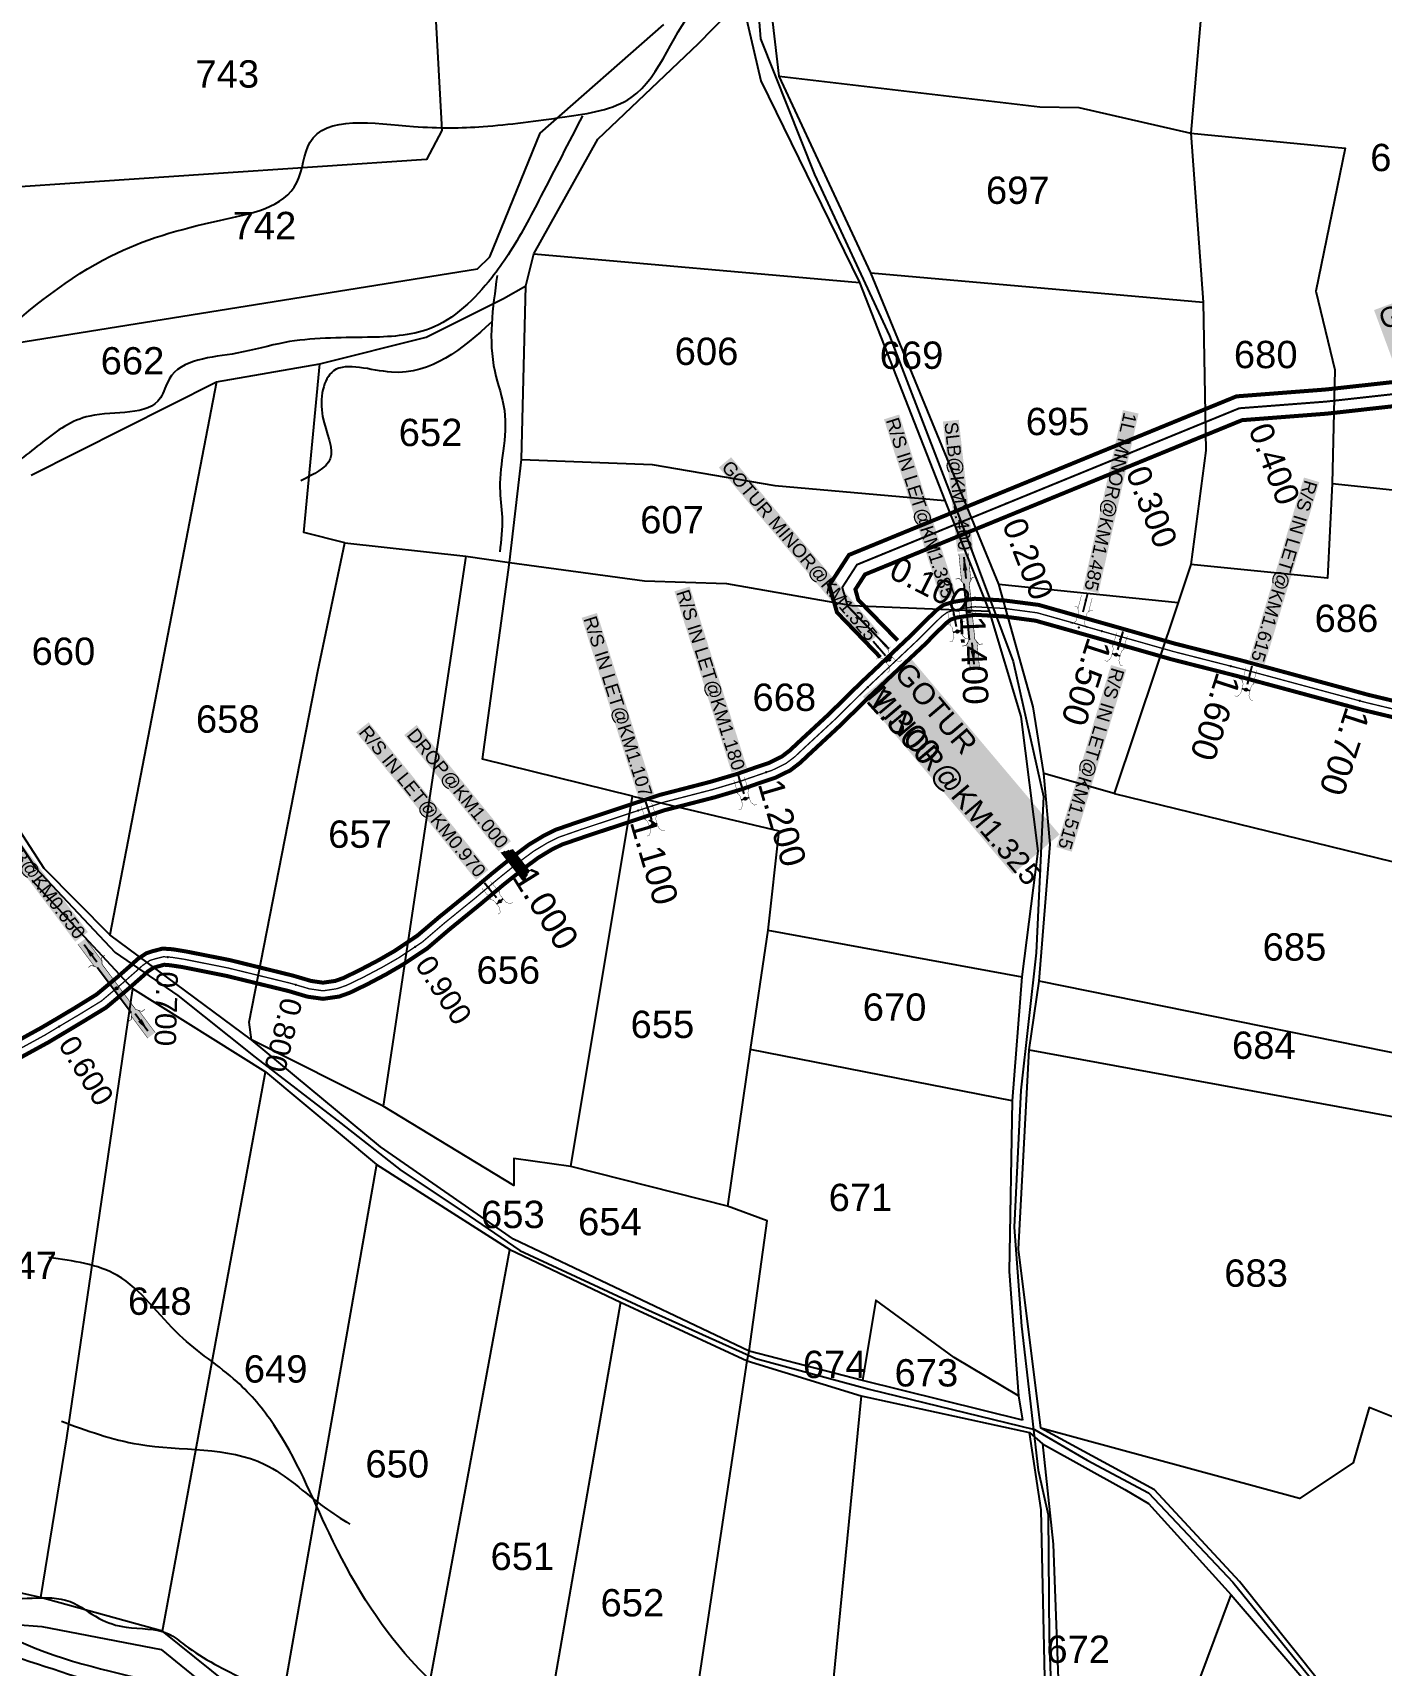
# Model space of a CAD drawing. Header units: inches. Extents: x 203261 to 228925, y 1594290 to 1605484.
# Drawn here: x 206914 to 207923, y 1596754 to 1597975 of the extents above; entities that cross this region are included whole.
import ezdxf
from ezdxf.enums import TextEntityAlignment as Align

# ---------------------------------------------------------------- set-up
doc = ezdxf.new("R2010")
doc.units = ezdxf.units.IN
doc.header["$MEASUREMENT"] = 0
doc.linetypes.add('ACAD_ISO02W100', pattern=[15, 12, -3])
doc.linetypes.add('HIDDEN2', pattern=[0.1875, 0.125, -0.0625])
for name, color, linetype in [('CANAL1', 7, 'Continuous'), ('CSMark', 72, 'Continuous'), ('PLOT NO', 7, 'Continuous'), ('PLOTS', 7, 'Continuous'), ('ROADS', 1, 'Continuous'), ('STREAMS', 4, 'Continuous'), ('STRUCTURE', 5, 'Continuous'), ('text2', 7, 'Continuous')]:
    doc.layers.add(name, color=color, linetype=linetype)
doc.styles.add('FONT1', font='Arial')
doc.styles.get("Standard").update_dxf_attribs({"font": 'arial.ttf'})
doc.dimstyles.get("Standard").update_dxf_attribs({"dimtxt": 0.18, "dimasz": 0.18, "dimexe": 0.18, "dimexo": 0.0625, "dimgap": 0.09, "dimtad": 0, "dimtih": 1, "dimtoh": 1, "dimdec": 4, "dimzin": 0, "dimdsep": 46, "dimtxsty": 'Standard', "dimcen": 0.09, "dimadec": 0, "dimazin": 0, "dimtfac": 1, "dimtdec": 4, "dimtofl": 0, "dimtmove": 0, "dimatfit": 3, "dimfxl": 1, "dimtolj": 1, "dimtzin": 0, "dimarcsym": 0})

# ---------------------------------------------------------------- blocks, each defined once
blk = doc.blocks.new('DROP')
h = blk.add_hatch()
h.set_pattern_fill('ANSI31', color=1, scale=10, angle=45)
h.set_pattern_definition([(90, (-324.4107, -25.7687), (-1.25, 0), [])])
h.paths.add_polyline_path([(-9.9, -4.3), (-13.8, 4.1), (13.8, 4.1), (10.2, -4.3)])
at = {"layer": 'STRUCTURE', "color": 5, "const_width": 0.49}
blk.add_lwpolyline([(-9.9, -4.3), (-13.8, 4.1), (13.8, 4.1), (10.2, -4.3), (-9.9, -4.3)], dxfattribs=at)
at = {"layer": 'STRUCTURE', "color": 5}
blk.add_circle((0, 0), 1.33, dxfattribs=at)
blk = doc.blocks.new('1INLET')
at = {"layer": 'STRUCTURE', "color": 190}
for points, const_width in [([(9.4, 10.1), (9.4, 7.3), (5.2, 4.5), (0, 4.5), (0, 4.5), (0, 4.5), (-5.2, 4.5), (-9.4, 7.3), (-9.4, 10.1)], 0.35), ([(0, -4.5), (0, 4.5)], 1.75), ([(7.3, 5.9), (22.7, 5.9)], 0.35), ([(-9.4, -10.1), (-9.4, -7.3), (-5.2, -4.5), (0, -4.5), (5.2, -4.5), (9.4, -7.3), (9.4, -10.1)], 0.35), ([(7.3, -5.9), (22.7, -5.9)], 0.35)]:
    blk.add_lwpolyline(points, dxfattribs=dict(at, const_width=const_width))
at = {"layer": 'STRUCTURE', "color": 0}
blk.add_circle((0, 0), 1.31, dxfattribs=at)
blk.add_leader([(26, 0.1), (5.6, 0)], dimstyle='Standard', override={"dimasz": 8, "dimgap": 0.09, "dimtad": 0}, dxfattribs=at)
blk = doc.blocks.new('1SLB')
at = {"layer": 'STRUCTURE'}
h = blk.add_hatch(dxfattribs=at)
h.set_pattern_fill('DOTS', color=6, scale=14, angle=320.3722, style=0)
h.set_pattern_definition([(320.372247934, (-538945.0768, -1194857.3203), (0.89503691186, 0.39489261377), [0, -0.875])])
h.paths.add_polyline_path([(-43.8, 3.5), (-43.8, -3.5), (-23.1, -3.5), (-21, -2.1), (21, -2.1), (23.1, -3.5), (43.8, -3.5), (43.8, 3.5), (23.1, 3.5), (21, 2.1), (-21, 2.1), (-23.1, 3.5)])
at = {"layer": 'STRUCTURE', "color": 6, "linetype": 'ACAD_ISO02W100', "ltscale": 0.5, "const_width": 0.35}
for points in [[(-43.8, 3.5), (-23.1, 3.5)], [(23.1, 3.5), (43.8, 3.5)], [(-43.8, -3.5), (-23.1, -3.5)], [(23.1, -3.5), (43.8, -3.5)]]:
    blk.add_lwpolyline(points, dxfattribs=at)
at = {"layer": 'STRUCTURE', "color": 6, "const_width": 0.44}
for points in [[(-25.2, 7.7), (-25.2, 4.9), (-21, 2.1), (21, 2.1), (25.2, 4.9), (25.2, 7.7)], [(-25.2, -7.7), (-25.2, -4.9), (-21, -2.1), (21, -2.1), (25.2, -4.9), (25.2, -7.7)]]:
    blk.add_lwpolyline(points, dxfattribs=at)
at = {"layer": 'STRUCTURE', "color": 6}
blk.add_lwpolyline([(-21, -2.1), (21, -2.1)], dxfattribs=at)
blk.add_lwpolyline([(-21, -2.1), (21, -2.1)], dxfattribs=at)
at = {"layer": 'STRUCTURE', "color": 0}
blk.add_circle((0, 0), 0.871, dxfattribs=at)
for points in [[(-40.8, 0), (-24.8, 0)], [(39.6, -0.2), (23.5, -0.2)]]:
    blk.add_leader(points, dimstyle='Standard', override={"dimasz": 10, "dimgap": 0.09, "dimtad": 0}, dxfattribs=at)

msp = doc.modelspace()

# ---------------------------------------------------------------- linework, layer by layer
at = {"layer": 'CANAL1', "color": 200, "linetype": 'ByBlock', "ltscale": 40, "const_width": 3}
for points in [[(207548.5, 1597507.7), (207516, 1597541.4), (207510.2, 1597561.5), (207525, 1597584.3), (207814.9, 1597702.9), (207881.2, 1597708), (207933.9, 1597713.8)], [(207561.5, 1597520.3), (207532, 1597550.6), (207529.8, 1597558.5), (207537, 1597569.7), (207819.1, 1597685.1), (207882.8, 1597690), (207938.1, 1597696.2)]]:
    msp.add_lwpolyline(points, dxfattribs=at)
at = {"layer": 'CANAL1', "color": 1, "linetype": 'HIDDEN2', "ltscale": 4, "const_width": 1.5}
msp.add_lwpolyline([(207555, 1597514), (207524, 1597546), (207520, 1597560), (207531, 1597577), (207817, 1597694), (207882, 1597699), (207936, 1597705)], dxfattribs=at)
msp.add_lwpolyline([(207555, 1597514), (207524, 1597546), (207520, 1597560), (207531, 1597577), (207817, 1597694), (207882, 1597699), (207936, 1597705)], dxfattribs=at)
at = {"layer": 'CANAL1', "color": 200, "const_width": 3}
for points in [[(207976.7, 1597464.5), (207913.3, 1597479.7), (207819.6, 1597505.1), (207769, 1597517.9), (207724.4, 1597530.6), (207692.3, 1597539.7), (207667, 1597546.9), (207641.5, 1597550.2), (207619.1, 1597551.5), (207610.8, 1597550.4), (207603.3, 1597549.2), (207595.8, 1597546.9), (207590.6, 1597543), (207583.3, 1597536), (207572.9, 1597525.5), (207557.3, 1597510.8), (207532.9, 1597487.7), (207510, 1597465.2), (207487.3, 1597444.2), (207480.7, 1597438), (207474.7, 1597433.4), (207465.2, 1597428.7), (207454.5, 1597425.1), (207441.1, 1597420.4), (207421.5, 1597414.6), (207383.2, 1597404.7), (207322.6, 1597384.6), (207305.6, 1597378.7), (207296.7, 1597374.3), (207285.9, 1597367.8), (207274.6, 1597359.4), (207272.7, 1597357.9)], [(207973.7, 1597452.9), (207910.3, 1597468.1), (207816.6, 1597493.4), (207765.9, 1597506.3), (207721.2, 1597519.1), (207689.1, 1597528.2), (207664.6, 1597535.1), (207640.4, 1597538.3), (207619.6, 1597539.5), (207612.6, 1597538.5), (207606, 1597537.5), (207601.3, 1597536), (207598.4, 1597533.8), (207591.7, 1597527.4), (207581.3, 1597516.9), (207565.5, 1597502.1), (207541.2, 1597479.1), (207518.3, 1597456.6), (207495.5, 1597435.4), (207488.5, 1597428.8), (207481.1, 1597423.1), (207469.8, 1597417.6), (207458.4, 1597413.8), (207444.8, 1597409), (207424.7, 1597403), (207386.6, 1597393.2), (207326.5, 1597373.2), (207310.2, 1597367.6), (207302.5, 1597363.8), (207292.6, 1597357.8), (207281.9, 1597349.9), (207280.2, 1597348.5)], [(207272.7, 1597357.9), (207258.2, 1597346.2), (207241.6, 1597332.2), (207218.3, 1597313.3), (207202.1, 1597299.5), (207185, 1597288), (207173, 1597281.1), (207158.9, 1597273.7), (207146.8, 1597267.8), (207140.6, 1597265.6), (207131.5, 1597264.3), (207122.5, 1597265.6), (207108.9, 1597269.6), (207061.7, 1597281.2), (207028.7, 1597287.7), (207018.8, 1597289.3), (207011.5, 1597289.8), (207004.2, 1597287.9), (206999.3, 1597286.3), (206992.7, 1597281.9), (206987.5, 1597277.1), (206977.8, 1597268.6), (206962.1, 1597255.5), (206946.1, 1597245.6), (206931, 1597236.6), (206920.4, 1597230.4), (206898.8, 1597218.5)], [(207280.2, 1597348.5), (207265.8, 1597337), (207249.2, 1597323), (207226, 1597304.1), (207209.4, 1597289.9), (207191.3, 1597277.9), (207178.8, 1597270.6), (207164.4, 1597263), (207151.4, 1597256.7), (207143.5, 1597253.9), (207131.5, 1597252.2), (207119.9, 1597253.8), (207105.8, 1597258), (207059.1, 1597269.4), (207026.6, 1597275.9), (207017.4, 1597277.3), (207012.6, 1597277.7), (207007.5, 1597276.3), (207004.5, 1597275.4), (207000.2, 1597272.5), (206995.5, 1597268.2), (206985.6, 1597259.5), (206969.2, 1597245.7), (206952.3, 1597235.4), (206937.1, 1597226.3), (206926.4, 1597219.9), (206904.1, 1597207.7)]]:
    msp.add_lwpolyline(points, dxfattribs=at)
at = {"layer": 'CANAL1', "color": 1, "linetype": 'HIDDEN2', "ltscale": 28, "const_width": 1}
for points in [[(207975.2, 1597458.7), (207911.8, 1597473.9), (207818.1, 1597499.2), (207767.5, 1597512.1), (207722.8, 1597524.8), (207690.7, 1597534), (207665.8, 1597541), (207640.9, 1597544.3), (207619.3, 1597545.5), (207611.7, 1597544.5), (207604.6, 1597543.3), (207598.6, 1597541.4), (207594.5, 1597538.4), (207587.5, 1597531.7), (207577.1, 1597521.2), (207561.4, 1597506.4), (207537, 1597483.4), (207514.2, 1597460.9), (207491.4, 1597439.8), (207484.6, 1597433.4), (207477.9, 1597428.3), (207467.5, 1597423.2), (207456.5, 1597419.4), (207442.9, 1597414.7), (207423.1, 1597408.8), (207384.9, 1597398.9), (207324.5, 1597378.9), (207307.9, 1597373.1), (207299.6, 1597369), (207289.3, 1597362.8), (207278.3, 1597354.7), (207276.4, 1597353.2)], [(207276.4, 1597353.2), (207262, 1597341.6), (207245.4, 1597327.6), (207222.1, 1597308.7), (207205.8, 1597294.7), (207188.1, 1597282.9), (207175.9, 1597275.9), (207161.7, 1597268.4), (207149.1, 1597262.3), (207142, 1597259.8), (207131.5, 1597258.2), (207121.2, 1597259.7), (207107.4, 1597263.8), (207060.4, 1597275.3), (207027.7, 1597281.8), (207018.1, 1597283.3), (207012.1, 1597283.7), (207005.8, 1597282.1), (207001.9, 1597280.9), (206996.5, 1597277.2), (206991.5, 1597272.7), (206981.7, 1597264.1), (206965.7, 1597250.6), (206949.2, 1597240.5), (206934, 1597231.5), (206923.4, 1597225.1), (206901.5, 1597213.1)]]:
    msp.add_lwpolyline(points, dxfattribs=at)
at = {"layer": 'CSMark', "color": 3, "linetype": 'Continuous'}
for p in [(207735.2, 1597660.5), (207642.7, 1597622.7), (207550.1, 1597584.8)]:
    msp.add_point(p, dxfattribs=at)
at = {"layer": 'PLOTS'}
for points in [[(207539.1, 1598050.1), (207646.9, 1598049.9), (207710.8, 1598057.9), (207763.7, 1598065.1), (207793.8, 1598050.4), (207780.9, 1597899.9), (207790.1, 1597773.5), (207792, 1597662.4), (207780.8, 1597577.1), (207771.2, 1597548.7), (207723.4, 1597405.8), (207670.8, 1597420.9)], [(206891, 1598038.3), (206882.5, 1597858.2), (206876.5, 1597750), (206894.6, 1597741.6), (207247, 1597798.4), (207256.2, 1597807.2), (207294, 1597899.7), (207386.5, 1597981.1)], [(207212.9, 1598038.3), (207220.4, 1597901.9), (207208.8, 1597880.2), (206882.5, 1597858.2)], [(207976.9, 1596616.3), (207817.1, 1596816.4), (207753.6, 1596884.9), (207668.6, 1596931), (207651.8, 1597064.9), (207659.8, 1597214), (207667.2, 1597265.4), (207675.5, 1597367.8), (207670.8, 1597420.9), (207662.9, 1597470.7), (207637.2, 1597562.4), (207541.3, 1597795.3), (207472.9, 1597942.5), (207463.4, 1598023.9)], [(206913.1, 1597644), (207051.7, 1597713.8), (207129.1, 1597727.3), (207208.6, 1597747.3), (207266.5, 1597776.2), (207283.3, 1597785.6), (207289.2, 1597809.6), (207337, 1597895.3), (207412.4, 1597967), (207444.9, 1598000.2), (207459, 1597939), (207533, 1597788.1), (207596.8, 1597624.9), (207629.9, 1597542.2), (207653.5, 1597463.3), (207666.3, 1597362.6), (207654.4, 1597268.6), (207647, 1597175.9), (207644.9, 1597048.1), (207651.8, 1596955.1), (207654.9, 1596937)], [(207654.9, 1596937), (207535.2, 1596966.7), (207450.4, 1596988.5), (207274.1, 1597072.3), (207174.4, 1597141.5), (207077.9, 1597221.6), (206972, 1597300), (206922.9, 1597349.6), (206859.7, 1597447), (206767.3, 1597586.2), (206747.1, 1597606.6), (206658.6, 1597700.8), (206618.8, 1597726.6), (206437.7, 1597829), (206370.7, 1597863.8), (206320.4, 1597902.3), (206265.1, 1597936.3), (206176.2, 1597980.4)], [(207472.9, 1597942.5), (207667.8, 1597919.6), (207697, 1597919.1), (207780.9, 1597899.9), (207896.2, 1597888.5), (207874.4, 1597781.5), (207888.6, 1597722.7), (207886.6, 1597637.7), (207883.1, 1597567), (207780.8, 1597577.1)], [(207886.6, 1597637.7), (207945.8, 1597631.4), (207980.7, 1597624.6), (207992.2, 1597624.1), (208040.1, 1597874)], [(207289.2, 1597809.6), (207533, 1597788.1)], [(207541.3, 1597795.3), (207790.1, 1597773.5)], [(207316.8, 1597126.8), (207363.1, 1597403.7), (207250.8, 1597431.5), (207271, 1597578.7), (207280, 1597655.8), (207283.3, 1597785.6)], [(207450.4, 1596988.5), (207463.8, 1597086.1), (207434.2, 1597097), (207316.8, 1597126.8), (207274.3, 1597132.7), (207274.3, 1597112.5), (207176.5, 1597171.9), (207077.9, 1597221.6), (207076.2, 1597234.7), (207127.7, 1597497.3), (207147.9, 1597593.3), (207117.2, 1597601.1), (207129.1, 1597727.3)], [(207051.7, 1597713.8), (206972, 1597300)], [(207280, 1597655.8), (207377.8, 1597651.9), (207469.5, 1597636.2), (207596.8, 1597624.9)], [(207147.9, 1597593.3), (207238.3, 1597583.4), (207271, 1597578.7), (207372.1, 1597564.9), (207433.3, 1597562.9), (207527.1, 1597546.4), (207629.9, 1597542.2)], [(207238.3, 1597583.4), (207176.5, 1597171.9)], [(207637.2, 1597562.4), (207771.2, 1597548.7)], [(207363.1, 1597403.7), (207472.6, 1597377.8), (207464.2, 1597303.7), (207451.1, 1597214.3), (207434.2, 1597097)], [(207723.4, 1597405.8), (207942.7, 1597352.1), (208029.9, 1597332.6), (208002.1, 1597197.7), (207994.1, 1597152.7), (208052.9, 1597144.3), (208036.1, 1597051.5), (207989.5, 1597035.2), (207949.2, 1596932.5), (207914.3, 1596946.4), (207902.2, 1596905), (207862.1, 1596878.5), (207668.6, 1596931)], [(206913.5, 1597340.9), (206989, 1597259.9), (207088.5, 1597197.7), (207171.4, 1597128.2), (207271.3, 1597064.7), (207354.1, 1597025.2), (207448.8, 1596981.5), (207534.2, 1596955.2), (207660, 1596927.9), (207669.9, 1596919.2), (207731.3, 1596885.1), (207749.2, 1596874.7), (207810.9, 1596806.4), (207906.3, 1596695.3)], [(207464.2, 1597303.7), (207654.4, 1597268.6)], [(208002.1, 1597197.7), (207667.2, 1597265.4)], [(206989, 1597259.9), (206939.6, 1596923.9), (206920.1, 1596804.3)], [(207647, 1597175.9), (207451.1, 1597214.3)], [(207659.8, 1597214), (207994.1, 1597152.7)], [(207011.3, 1596779.1), (207088.5, 1597197.7)], [(207171.4, 1597128.2), (207097.9, 1596709.6)], [(207196.9, 1596662.5), (207271.3, 1597064.7)], [(207354.1, 1597025.2), (207280.2, 1596601.5)], [(207651.8, 1596955.1), (207603.8, 1596984), (207545, 1597026.8), (207535.2, 1596966.7)], [(207387.1, 1596571.2), (207448.8, 1596981.5), (207450.4, 1596988.5)], [(207534.2, 1596955.2), (207493.5, 1596540.9)], [(207646.3, 1596500.5), (207676, 1596539), (207668.9, 1596869.9), (207660, 1596927.9)], [(207669.9, 1596919.2), (207677.9, 1596844.2), (207689.6, 1596528.9)], [(207645.6, 1596492.9), (207646.3, 1596500.5), (207493.5, 1596540.9), (207387.1, 1596571.2), (207280.2, 1596601.5), (207243.3, 1596612.9), (207196.9, 1596662.5), (207097.9, 1596709.6), (207011.3, 1596779.1), (206920.1, 1596804.3), (206865.7, 1596816.6), (206818.1, 1596852.6), (206791.5, 1596871.6), (206758.7, 1596890.3), (206759.3, 1596876.9)], [(207707.9, 1596530.2), (207810.9, 1596806.4)], [(206881.5, 1596785.6), (206921.1, 1596782.7), (207010.4, 1596765.5), (207091.9, 1596699.1)]]:
    msp.add_lwpolyline(points, dxfattribs=at)
at = {"layer": 'ROADS'}
for points in [[(207455.2, 1598015.3), (207458.7, 1597970.3), (207499.2, 1597868.9), (207555.4, 1597748.1), (207604.7, 1597620.1), (207647.8, 1597504.6), (207670.6, 1597403.6), (207665, 1597286.7), (207653.7, 1597183.9), (207648.5, 1597081.5), (207654, 1597007.4), (207666.6, 1596899.5), (207674, 1596866.1), (207674.7, 1596773.6), (207677.8, 1596690.4)], [(206756.4, 1597586.5), (206804.3, 1597521), (206867.4, 1597424), (206916.5, 1597349.9), (206975.9, 1597286.9), (207022.8, 1597254.6), (207080.6, 1597208.6), (207144.9, 1597159.3), (207190, 1597123.9), (207236, 1597093.1), (207278.7, 1597063.9), (207372.8, 1597020.3), (207455.3, 1596983.2), (207540.1, 1596960.2), (207663.8, 1596930.1), (207703.3, 1596907), (207749.2, 1596882.6), (207812.2, 1596815.7), (207864.6, 1596751.3), (207909.3, 1596696.9), (207939.9, 1596659.5), (207980.2, 1596608.4)]]:
    msp.add_lwpolyline(points, dxfattribs=at)
at = {"layer": 'STREAMS'}
for points in [[(206751.3, 1597614.7), (206885.2, 1597744.6), (206972.5, 1597807.8), (207054, 1597834.5), (207111.9, 1597862.8), (207121.7, 1597892.9), (207199.1, 1597904.9), (207251.2, 1597904.8), (207312.3, 1597912), (207362.1, 1597926.5), (207413.7, 1597998.2), (207469.2, 1598025.8), (207526.2, 1598039.5), (207542.8, 1598045.4)], [(207325.6, 1597912.8), (207294.5, 1597852.6), (207269.9, 1597808.7), (207257.7, 1597791.7), (207211.2, 1597753.5), (207164.7, 1597747.1), (207102.8, 1597743.2), (207067, 1597735.2), (207016.4, 1597715.8), (207009.9, 1597701.9), (206956.9, 1597688.2), (206921.8, 1597668.8), (206887.6, 1597645.3), (206833.8, 1597628.3), (206783.2, 1597602.4), (206766.9, 1597598.4)], [(207261.8, 1597793.3), (207260, 1597721.7), (207267.2, 1597692.4), (207266.3, 1597662.2), (207263.8, 1597634.6), (207265.4, 1597612.6), (207263.7, 1597586.6)], [(207257.6, 1597758.3), (207182.6, 1597721), (207139.4, 1597722), (207131.2, 1597687.8), (207136.8, 1597656.1), (207114.8, 1597639.8)], [(206014.7, 1597242.8), (206041.7, 1597227.6), (206067.3, 1597206.2), (206081.7, 1597191.6), (206082.9, 1597149.4), (206131.1, 1597198), (206183, 1597178.4), (206201.9, 1597140.5), (206208.2, 1597118.3), (206227, 1597084.8), (206267.8, 1597057.8), (206302.3, 1597079), (206344.5, 1597067.5), (206388.9, 1597062.6), (206419.1, 1597049.3), (206448.7, 1597047.5), (206473, 1597039), (206481.9, 1597024), (206491.6, 1597005.7), (206531.4, 1597007.4), (206565.5, 1596993.6), (206568.2, 1596976.5), (206581.4, 1596975.9), (206590.7, 1597003.4), (206599.8, 1597017.1), (206638.1, 1597010.5), (206661.4, 1596953.6), (206719.1, 1596910.7), (206772.1, 1596876.4), (206819.7, 1596850.4), (206855.3, 1596825.5), (206885.2, 1596805.7), (206942.2, 1596801.3), (206964, 1596788.7), (206984.1, 1596782.1), (207015.8, 1596777.2), (207028.2, 1596768.7), (207073.7, 1596742.5), (207108.7, 1596720), (207120.6, 1596705.9), (207144, 1596680), (207181.7, 1596654.7), (207191.5, 1596646.6), (207195.7, 1596637.6)], [(207479.1, 1596490.7), (207436.1, 1596519), (207408.6, 1596534.6), (207364.9, 1596566.7), (207331.6, 1596612.8), (207281.2, 1596658.2), (207244.9, 1596707.2), (207197.5, 1596757.1), (207136, 1596852.6), (207094.6, 1596933.6), (207067.2, 1596965.6), (207024.2, 1597000.5), (206977.6, 1597045.2), (206926.4, 1597058.7)], [(205247.4, 1596714.3), (205260, 1596714.3), (205283.3, 1596720), (205315.4, 1596733.4), (205365.9, 1596745.1), (205401.3, 1596753.4), (205466.2, 1596769.6), (205496.8, 1596787), (205530.8, 1596808.7), (205564.7, 1596856.8), (205598.9, 1596875.4), (205659.5, 1596886.5), (205722.2, 1596887.7), (205789.9, 1596918.1), (205823.1, 1596946.4), (205883.9, 1596992.9), (205988.9, 1596998.2), (206042.5, 1596988.6), (206147.6, 1596958.6), (206204.7, 1596947), (206261.6, 1596942), (206431, 1596922), (206546.2, 1596904.6), (206639.1, 1596899.2), (206714.9, 1596877.7), (206930.4, 1596761.2), (207042.1, 1596730.5), (207203, 1596632.1)], [(207074.4, 1596674.5), (207026.2, 1596701.7), (206975, 1596733.5), (206883.9, 1596767.6), (206833.5, 1596797.9), (206748.4, 1596830.5), (206672.3, 1596834.4), (206582.6, 1596815.1), (206536.5, 1596759.4), (206466.4, 1596783.7), (206369.8, 1596837.6), (206301.3, 1596867.9), (206259.2, 1596907.2), (206157.5, 1596942.1), (205983.2, 1596980.3), (205873.1, 1596963.3), (205833.1, 1596928), (205802.8, 1596894.9), (205730.4, 1596875.5), (205651.2, 1596857.6), (205564.5, 1596844), (205516.7, 1596788), (205446.7, 1596746.6), (205307.8, 1596709.2), (205252.9, 1596684.8)], [(206935.7, 1596936.2), (206993.6, 1596919), (207087.9, 1596903.9), (207132.4, 1596871.9), (207151.6, 1596859.2)]]:
    msp.add_spline(points, degree=3, dxfattribs=at)
at = {"layer": 'text2', "color": 2, "linetype": 'Continuous'}
for p in [(207615, 1597542, 85), (207604, 1597537, 86), (207697, 1597530, 87), (207728, 1597521, 88), (207555, 1597506, 84), (207825, 1597495, 89), (207443, 1597416, 83), (207374, 1597395, 82), (207276.4, 1597353.2), (207253, 1597338, 80), (206977, 1597260, 79)]:
    msp.add_point(p, dxfattribs=at)
at = {"layer": 'text2', "color": 3, "linetype": 'Continuous'}
for p in [(207616.4, 1597545.1), (207714.2, 1597527.3), (207810.7, 1597501.1), (207539.1, 1597485.4), (207907.2, 1597475.1), (207463.1, 1597421.7), (207367.3, 1597393.1), (207276.4, 1597353.2), (207200.5, 1597291.2), (207015.4, 1597283.5), (207111.1, 1597262.7), (206934, 1597231.5), (206934, 1597231.5)]:
    msp.add_point(p, dxfattribs=at)

# ---------------------------------------------------------------- block references
for name, p, rotation in [('1SLB', (207615, 1597542, 85), 275.6471961815504), ('DROP', (207276.4, 1597353.2), 127.9352680206592), ('1SLB', (206977, 1597260, 79), 306.6308434762594)]:
    msp.add_blockref(name, p, dxfattribs=dict(at, rotation=rotation))
for p, xscale, yscale, zscale, rotation in [((207699, 1597537.8, 87), 0.7, 0.7, 0.7, 75.44971292098481), ((207606, 1597527), 0.7000000000000001, 0.7000000000000001, 0.7000000000000001, 101.1580106466922), ((207555, 1597506, 84), 0.7, 0.7, 0.7, 131.0717423981366), ((207724.9, 1597509.6), 0.7000000000000001, 0.7000000000000001, 0.7000000000000001, 74.02321959423395), ((207822.1, 1597483.5, 182), 0.7, 0.7, 0.7, 75.65688654887641), ((207447.4, 1597401.9, 83), 0.7, 0.7, 0.7, 107.0022412184586), ((207378.5, 1597382.4, 82), 0.7, 0.7, 0.7, 108.452254343001), ((207263.8, 1597325.1, 80), 0.7, 0.7, 0.7, 129.4751262709981)]:
    msp.add_blockref('1INLET', p, dxfattribs=dict(at, xscale=xscale, yscale=yscale, zscale=zscale, rotation=rotation))

# ---------------------------------------------------------------- texts
at = {"layer": 'CSMark', "color": 1, "linetype": 'Continuous', "style": 'FONT1'}
for s, rotation, p in [('0.400', 291.1999, (207854.7, 1597623.1)), ('0.300', 291.1999, (207763, 1597591)), ('0.200', 291.1999, (207670.5, 1597552)), ('0.100', 333.2164, (207614, 1597547.5))]:
    msp.add_text(s, height=18, rotation=rotation, dxfattribs=at).set_placement(p, align=Align.MIDDLE_RIGHT)
at = {"layer": 'CSMark', "color": 1}
for s, height, rotation, p in [('1.400', 19, 272.2193, (207617.5, 1597538.6)), ('1.500', 19, 252.0644, (207713, 1597520.8)), ('1.600', 19, 252.0644, (207809.5, 1597494.7)), ('1.300', 19, 311.8813, (207544.1, 1597481.1)), ('1.700', 19, 252.0644, (207906.1, 1597468.7)), ('1.200', 19, 286.4144, (207465.8, 1597415.7)), ('1.100', 19, 286.4144, (207370, 1597387.1)), ('1.000', 19, 301.9309, (207280.7, 1597348.2)), ('0.900', 16, 303.3804, (207206.4, 1597282.1)), ('0.700', 16, 268.2784, (207015, 1597272.7)), ('0.800', 16, 256.074, (207108.5, 1597252.2)), ('0.600', 16, 301.6357, (206939.7, 1597222.3))]:
    msp.add_text(s, height=height, rotation=rotation, dxfattribs=at).set_placement(p, align=Align.MIDDLE_LEFT)
at = {"layer": 'PLOT NO'}
for s, p in [('743', (207036, 1597933.9)), ('699', (207915, 1597871.4)), ('697', (207627.5, 1597846.9)), ('742', (207063.8, 1597820.5)), ('662', (206965.1, 1597719.3)), ('606', (207394.6, 1597726.4)), ('669', (207548, 1597723.5)), ('680', (207813, 1597724)), ('695', (207657.3, 1597673.9)), ('652', (207188.1, 1597665.7)), ('607', (207368.8, 1597600.4)), ('686', (207873.4, 1597526.7)), ('660', (206913.4, 1597502)), ('668', (207452.8, 1597467.6)), ('658', (207036.4, 1597451.3)), ('657', (207135.3, 1597365.2)), ('685', (207834.5, 1597280.8)), ('656', (207246.3, 1597263.5)), ('670', (207535.3, 1597235.8)), ('655', (207361.6, 1597222.9)), ('684', (207811.6, 1597207.3)), ('671', (207509.8, 1597093.4)), ('653', (207249.7, 1597080.7)), ('654', (207322.3, 1597075.3)), ('647', (206884.7, 1597042.6)), ('683', (207805.8, 1597036.8)), ('648', (206985.5, 1597015.8)), ('649', (207072.2, 1596965.1)), ('674', (207490.5, 1596968.5)), ('673', (207559.1, 1596962.2)), ('650', (207163.2, 1596894.1)), ('651', (207256.8, 1596824.9)), ('652', (207339.1, 1596790.2)), ('672', (207672.7, 1596755.4))]:
    msp.add_text(s, height=20.45, dxfattribs=at).set_placement(p)
at = {"layer": 'STRUCTURE', "color": 5, "attachment_point": 1, "bg_fill": 1, "box_fill_scale": 1.1, "bg_fill_color": 7, "bg_fill_true_color": 16777215, "bg_fill_transparency": 0}
for s, insert, char_height, width, rotation in [('{\\f@Arial Unicode MS|b0|i0|c0|p34;\\C1;GOTURU MINOR \\P OF PENDLURU  D\\Ftxt|c0; }', (207919.8, 1597766.6), 15, 296.897, 20.2818), ('R/S IN LET@KM1.385', (207562, 1597688.1), 10, 140.202, 287.5254), ('1L MINOR@KM1.485', (207740.5, 1597689.3), 10, 135.618, 257.3925), ('SLB@KM1.400', (207606.3, 1597684.3), 10, 96.041, 276.3472), ('GOTUR MINOR@KM1.325', (207436.7, 1597656), 10, 170.523, 310.183), ('R/S IN LET@KM1.615', (207875.7, 1597638.1), 10, 140.202, 253.2946), ('R/S IN LET@KM1.180', (207405.2, 1597559.4), 10, 140.202, 287.5254), ('R/S IN LET@KM1.107', (207335.8, 1597539.6), 10, 140.202, 287.5254), ('{\\f@Arial Unicode MS|b0|i0|c0|p34;GOTUR MINOR@KM1.325}', (207570.3, 1597505.6), 16, 170.523, 310.183), ('R/S IN LET@KM1.515', (207731.3, 1597497.8), 10, 140.202, 253.2946), ('R/S IN LET@KM0.970', (207165.5, 1597457.7), 10, 140.168, 309.0547), ('DROP@KM1.000', (207201.4, 1597455.7), 10, 109.998, 309.0547), ('SLB@KM0.650', (206896.5, 1597379), 10, 95.932, 306.9781)]:
    msp.add_mtext(s, dxfattribs=dict(at, insert=insert, char_height=char_height, width=width, rotation=rotation))

doc.saveas('drawing.dxf')
